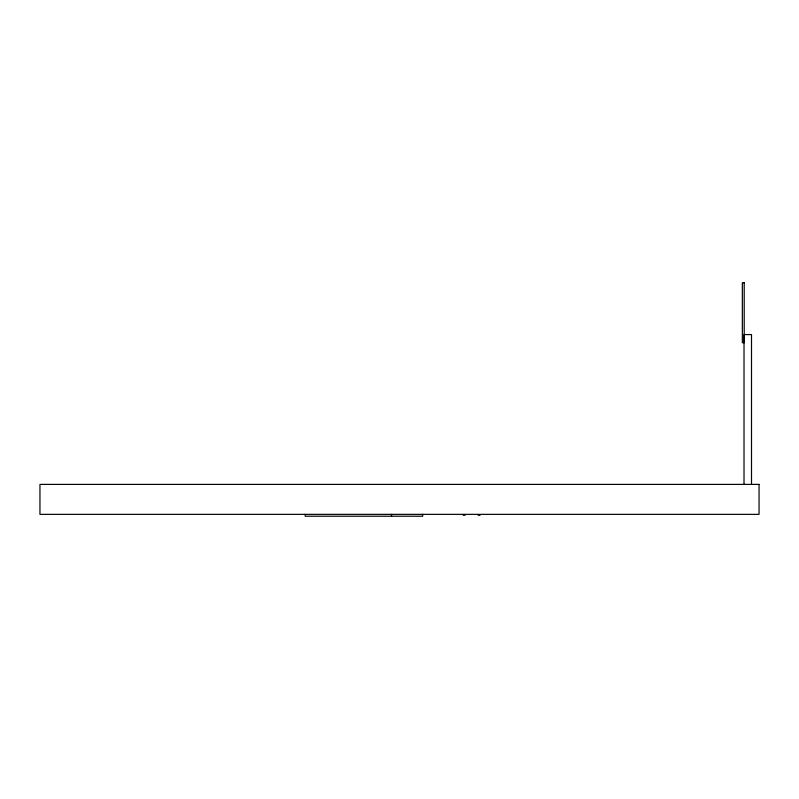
<?xml version="1.0" encoding="UTF-8"?>
<svg xmlns="http://www.w3.org/2000/svg" width="799" height="799" viewBox="0 0 799 799"><rect width="100%" height="100%" fill="white"/><g stroke="black" fill="none" stroke-linecap="round" stroke-linejoin="round"><path stroke-width="1.2" d="M463.17 515.295L465.048 515.295M478.152 515.295L480.029 515.295M751.509 484.394L751.509 334.581L744.019 334.581L744.019 484.394M422.691 514.356L422.691 516.224L305.198 516.224L305.198 514.356M391.52 514.356L391.52 516.224M744.209 282.776L742.341 282.776L742.341 342.701L744.209 342.701L744.209 282.776M759.05 484.394L39.95 484.394L39.95 514.356L759.05 514.356L759.05 484.394"/></g></svg>
